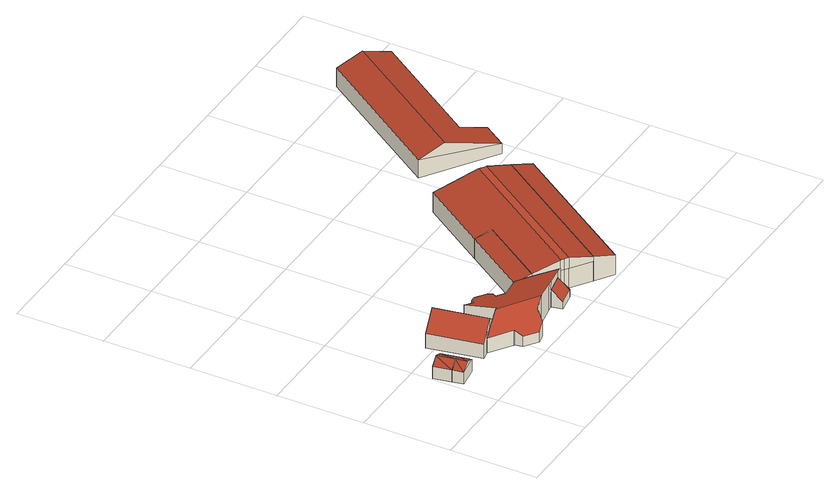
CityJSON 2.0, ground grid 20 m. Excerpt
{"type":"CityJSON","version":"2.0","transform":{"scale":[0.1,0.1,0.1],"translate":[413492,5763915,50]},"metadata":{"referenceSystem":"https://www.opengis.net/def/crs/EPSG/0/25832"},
"CityObjects":{
"building1":{"type":"Building","attributes":{"Gemeindeschluessel":"05570044","Geometrietyp2DReferenz":"3000","function":"31001_9998","roofType":"3100","measuredHeight":3.94},"geometry":[{"type":"Solid","lod":"2","boundaries":[[[[0,1,2,3]],[[4,5,1,0]],[[6,7,5,4]],[[3,2,7,6]],[[0,8,4]],[[6,9,3]],[[8,0,3]],[[3,9,8]],[[4,8,9]],[[9,6,4]],[[1,5,7,2]]]],"semantics":{"surfaces":[{"type":"WallSurface"},{"type":"RoofSurface"},{"type":"GroundSurface"}],"values":[[0,0,0,0,0,0,1,1,1,1,2]]}}]},
"building2":{"type":"Building","attributes":{"Gemeindeschluessel":"05570044","Geometrietyp2DReferenz":"3000","function":"31001_9998","roofType":"3100","measuredHeight":3.96},"geometry":[{"type":"Solid","lod":"2","boundaries":[[[[10,11,7,6]],[[12,13,11,10]],[[3,2,13,12]],[[6,7,2,3]],[[10,14,12]],[[3,9,6]],[[6,9,14]],[[14,10,6]],[[9,3,12]],[[12,14,9]],[[11,13,2,7]]]],"semantics":{"surfaces":[{"type":"WallSurface"},{"type":"RoofSurface"},{"type":"GroundSurface"}],"values":[[0,0,0,0,0,0,1,1,1,1,2]]}}]},
"building3":{"type":"Building","attributes":{"Gemeindeschluessel":"05570044","Geometrietyp2DReferenz":"3000","function":"31001_1100"},"address":[{"country":"Germany","locality":"Telgte","thoroughfareNumber":"22","thoroughfareName":"Sickerhook"}],"children":["building3-1","building3-2","building3-3"]},
"building3-1":{"type":"BuildingPart","attributes":{"roofType":"5000","measuredHeight":6.91},"parents":["building3"],"geometry":[{"type":"Solid","lod":"2","boundaries":[[[[15,16,17,18]],[[19,20,16,15]],[[21,22,20,19]],[[23,24,22,21]],[[25,26,24,23]],[[27,28,26,25]],[[29,30,28,27]],[[31,32,30,29]],[[33,34,32,31]],[[35,36,34,33]],[[37,36,35]],[[38,39,40]],[[41,42,38,40]],[[43,44,42,41]],[[45,46,44,43]],[[47,48,46,45]],[[49,50,48,47]],[[51,52,50,49]],[[53,54,52,51]],[[55,56,54,53]],[[57,58,56,55]],[[59,60,58,57]],[[61,62,60,59]],[[63,64,62,61]],[[18,17,65,66,67]],[[68,69,63,61,59,57,55,53,51,49,47,45,43,70]],[[41,40,35,33,31,29,27,25,23,21,19,15,18,67,71,70,43]],[[16,20,22,24,26,28,30,32,34,36,38,42,44,46,48,50,52,54,56,58,60,62,64,72,73,74,65,17]],[[37,35,40,39]],[[38,36,37,39]],[[68,70,75]],[[72,69,68,75,73]],[[64,63,69,72]],[[76,75,70,71]],[[75,76,74,73]],[[66,76,71,67]],[[65,74,76,66]]]],"semantics":{"surfaces":[{"type":"WallSurface"},{"type":"RoofSurface"},{"type":"GroundSurface"},{"type":"ClosureSurface"}],"values":[[0,0,0,0,0,0,0,0,0,0,0,0,0,0,0,0,0,0,0,0,0,0,0,0,0,1,1,2,0,3,0,3,3,0,3,0,3]]}}]},
"building3-2":{"type":"BuildingPart","attributes":{"roofType":"2100","measuredHeight":4.29},"parents":["building3"],"geometry":[{"type":"Solid","lod":"2","boundaries":[[[[39,38,77,78]],[[79,80,36,37]],[[78,77,80,79]],[[37,39,78,79]],[[38,36,80,77]],[[38,39,37,36]]]],"semantics":{"surfaces":[{"type":"WallSurface"},{"type":"RoofSurface"},{"type":"GroundSurface"},{"type":"ClosureSurface"}],"values":[[0,0,0,1,2,3]]}}]},
"building3-3":{"type":"BuildingPart","attributes":{"roofType":"3100","measuredHeight":7.08},"parents":["building3"],"geometry":[{"type":"Solid","lod":"2","boundaries":[[[[64,63,81]],[[82,83,64,81]],[[84,85,83,82]],[[86,87,85,84]],[[88,89,87,86]],[[66,65,89,88]],[[84,82,81,90,86]],[[68,75,76,66,88,86,90]],[[73,72,64,83,85,87,89,65,74]],[[68,90,69]],[[73,75,68,69,72]],[[74,76,75,73]],[[63,69,90,81]],[[69,63,64,72]],[[65,66,76,74]]]],"semantics":{"surfaces":[{"type":"WallSurface"},{"type":"RoofSurface"},{"type":"GroundSurface"},{"type":"ClosureSurface"}],"values":[[0,0,0,0,0,0,1,1,2,0,3,3,0,3,3]]}}]},
"building4":{"type":"Building","attributes":{"Gemeindeschluessel":"05570044","Geometrietyp2DReferenz":"3000","function":"31001_2700","roofType":"2100","measuredHeight":5.76},"geometry":[{"type":"Solid","lod":"2","boundaries":[[[[91,92,93,94]],[[95,32,92,91]],[[96,30,32,95]],[[94,93,30,96]],[[95,91,94,96]],[[92,32,30,93]]]],"semantics":{"surfaces":[{"type":"WallSurface"},{"type":"RoofSurface"},{"type":"GroundSurface"}],"values":[[0,0,0,0,1,2]]}}]},
"building5":{"type":"Building","attributes":{"Gemeindeschluessel":"05570044","Geometrietyp2DReferenz":"3000","function":"31001_2700","roofType":"5000","measuredHeight":7.37},"geometry":[{"type":"Solid","lod":"2","boundaries":[[[[94,93,92,97]],[[98,99,93,94]],[[100,101,99,98]],[[102,103,101,100]],[[104,105,103,102]],[[106,107,105,104]],[[108,109,107,106]],[[110,111,109,108]],[[112,113,111,110]],[[114,34,113,112]],[[115,32,34,114]],[[97,92,32,115]],[[116,117,118,119]],[[91,95,120,121,122,98,94]],[[122,121,123,118,117,124]],[[118,123,112,110]],[[123,121,120,114,112]],[[124,117,104,102]],[[122,124,102,100]],[[122,100,98]],[[120,95,115,114]],[[95,91,97,115]],[[91,94,97]],[[119,118,110,108]],[[117,116,106,104]],[[116,119,108,106]],[[93,99,101,103,105,107,109,111,113,34,32,92]]]],"semantics":{"surfaces":[{"type":"WallSurface"},{"type":"RoofSurface"},{"type":"GroundSurface"}],"values":[[0,0,0,0,0,0,0,0,0,0,0,0,1,1,1,0,0,0,0,0,0,0,0,0,0,0,2]]}}]},
"building6":{"type":"Building","attributes":{"Gemeindeschluessel":"05570044","Geometrietyp2DReferenz":"3000","function":"31001_2700","roofType":"2100","measuredHeight":6.01},"geometry":[{"type":"Solid","lod":"2","boundaries":[[[[119,109,125,126]],[[116,107,109,119]],[[127,128,107,116]],[[126,125,128,127]],[[116,119,126,127]],[[109,107,128,125]]]],"semantics":{"surfaces":[{"type":"WallSurface"},{"type":"RoofSurface"},{"type":"GroundSurface"}],"values":[[0,0,0,0,1,2]]}}]},
"building7":{"type":"Building","attributes":{"Gemeindeschluessel":"05570044","Geometrietyp2DReferenz":"3000","function":"31001_2700","roofType":"5000","measuredHeight":6.91},"geometry":[{"type":"Solid","lod":"2","boundaries":[[[[129,130,131,132]],[[133,134,130,129]],[[135,136,134,133]],[[137,138,136,135]],[[139,140,138,137]],[[132,131,140,139]],[[141,133,129,142]],[[139,137,135,141,142,132]],[[132,142,129]],[[133,141,135]],[[130,134,136,138,140,131]]]],"semantics":{"surfaces":[{"type":"WallSurface"},{"type":"RoofSurface"},{"type":"GroundSurface"}],"values":[[0,0,0,0,0,0,1,1,0,0,2]]}}]}
},
"vertices":[
[66,97,34],[66,97,5],[62,123,5],[62,123,34],[19,89,34],[19,89,5],[14,114,34],[14,114,5],[43,93,45],[38,119,45],
[6,155,34],[6,155,5],[54,164,34],[54,164,5],[30,160,45],
[210,177,65],[210,177,7],[204,168,7],[204,168,67],[223,179,63],[223,179,7],[248,162,63],[248,162,7],[251,150,65],[251,150,7],[244,141,67],[244,141,7],[264,127,67],[264,127,7],[317,137,60],[317,137,7],[350,115,60],[350,115,7],[401,77,61],[401,77,7],[384,74,63],[384,74,7],[384,74,50],[340,65,7],[340,65,50],[340,65,68],[328,63,70],[328,63,7],[279,54,76],[279,54,7],[253,49,61],[253,49,7],[250,46,58],[250,46,7],[251,45,58],[251,45,7],[240,30,43],[240,30,7],[220,26,32],[220,26,7],[190,47,32],[190,47,7],[186,65,43],[186,65,7],[185,65,42],[185,65,7],[185,66,43],[185,66,7],[135,100,43],[135,100,7],[185,181,7],[185,181,42],[185,181,67],[172,108,64],[156,105,55],[192,112,76],[198,113,75],[156,105,7],[192,112,7],[198,113,7],[192,112,47],[198,113,42],
[345,40,7],[345,40,25],[389,49,25],[389,49,7],
[135,100,59],[115,96,42],[115,96,7],[91,218,42],[91,218,7],[133,226,78],[133,226,7],[174,234,42],[174,234,7],[156,105,78],
[449,261,65],[449,261,7],[416,284,7],[416,284,55],[350,115,65],[317,137,55],
[449,261,55],[519,436,55],[519,436,7],[605,378,55],[605,378,7],[616,370,55],[616,370,7],[620,368,55],[620,368,7],[666,337,55],[666,337,7],[462,35,55],[462,35,7],[417,66,55],[417,66,7],[408,72,55],[408,72,7],[401,77,55],[350,115,55],[666,337,67],[620,368,81],[417,66,81],[462,35,67],[401,77,80],[402,76,81],[605,378,81],[408,72,81],[616,370,81],
[504,7,7],[504,7,54],[707,309,54],[707,309,7],
[610,520,52],[610,520,7],[768,414,7],[768,414,31],[814,821,52],[814,821,7],[918,751,53],[918,751,7],[750,503,53],[750,503,7],[804,467,31],[804,467,7],[862,788,76],[659,487,76]
]}
